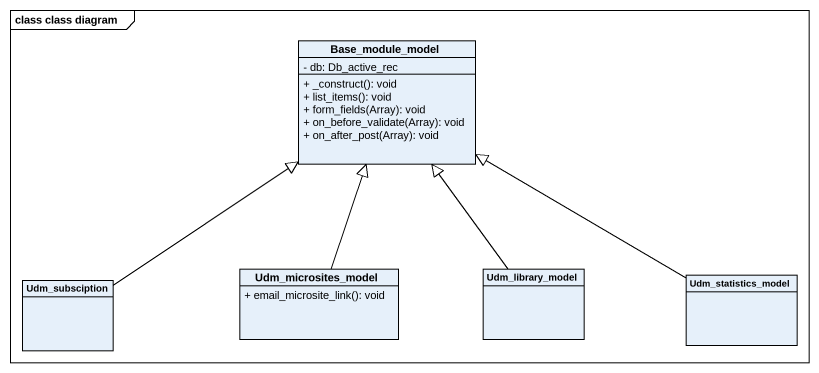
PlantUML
@startuml
mainframe class class diagram
hide circle
hide empty members
skinparam classAttributeIconSize 0
class Base_module_model {
  - db: Db_active_rec
  + _construct(): void
  + list_items(): void
  + form_fields(Array): void
  + on_before_validate(Array): void
  + on_after_post(Array): void
}
class Udm_subsciption
class Udm_microsites_model {
  + email_microsite_link(): void
}
class Udm_library_model
class Udm_statistics_model
Udm_subsciption -up-|> Base_module_model
Udm_microsites_model -up-|> Base_module_model
Udm_library_model -up-|> Base_module_model
Udm_statistics_model -left-|> Base_module_model
@enduml
